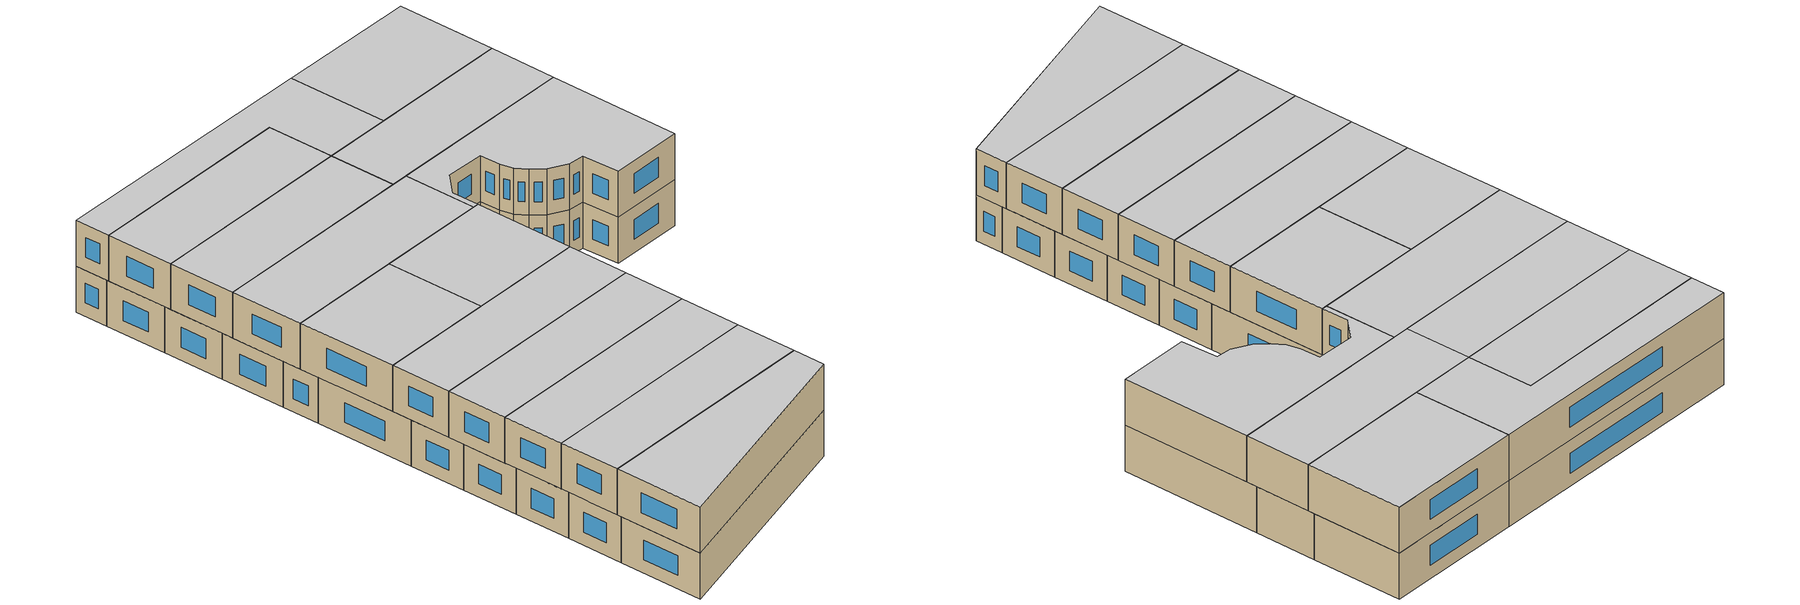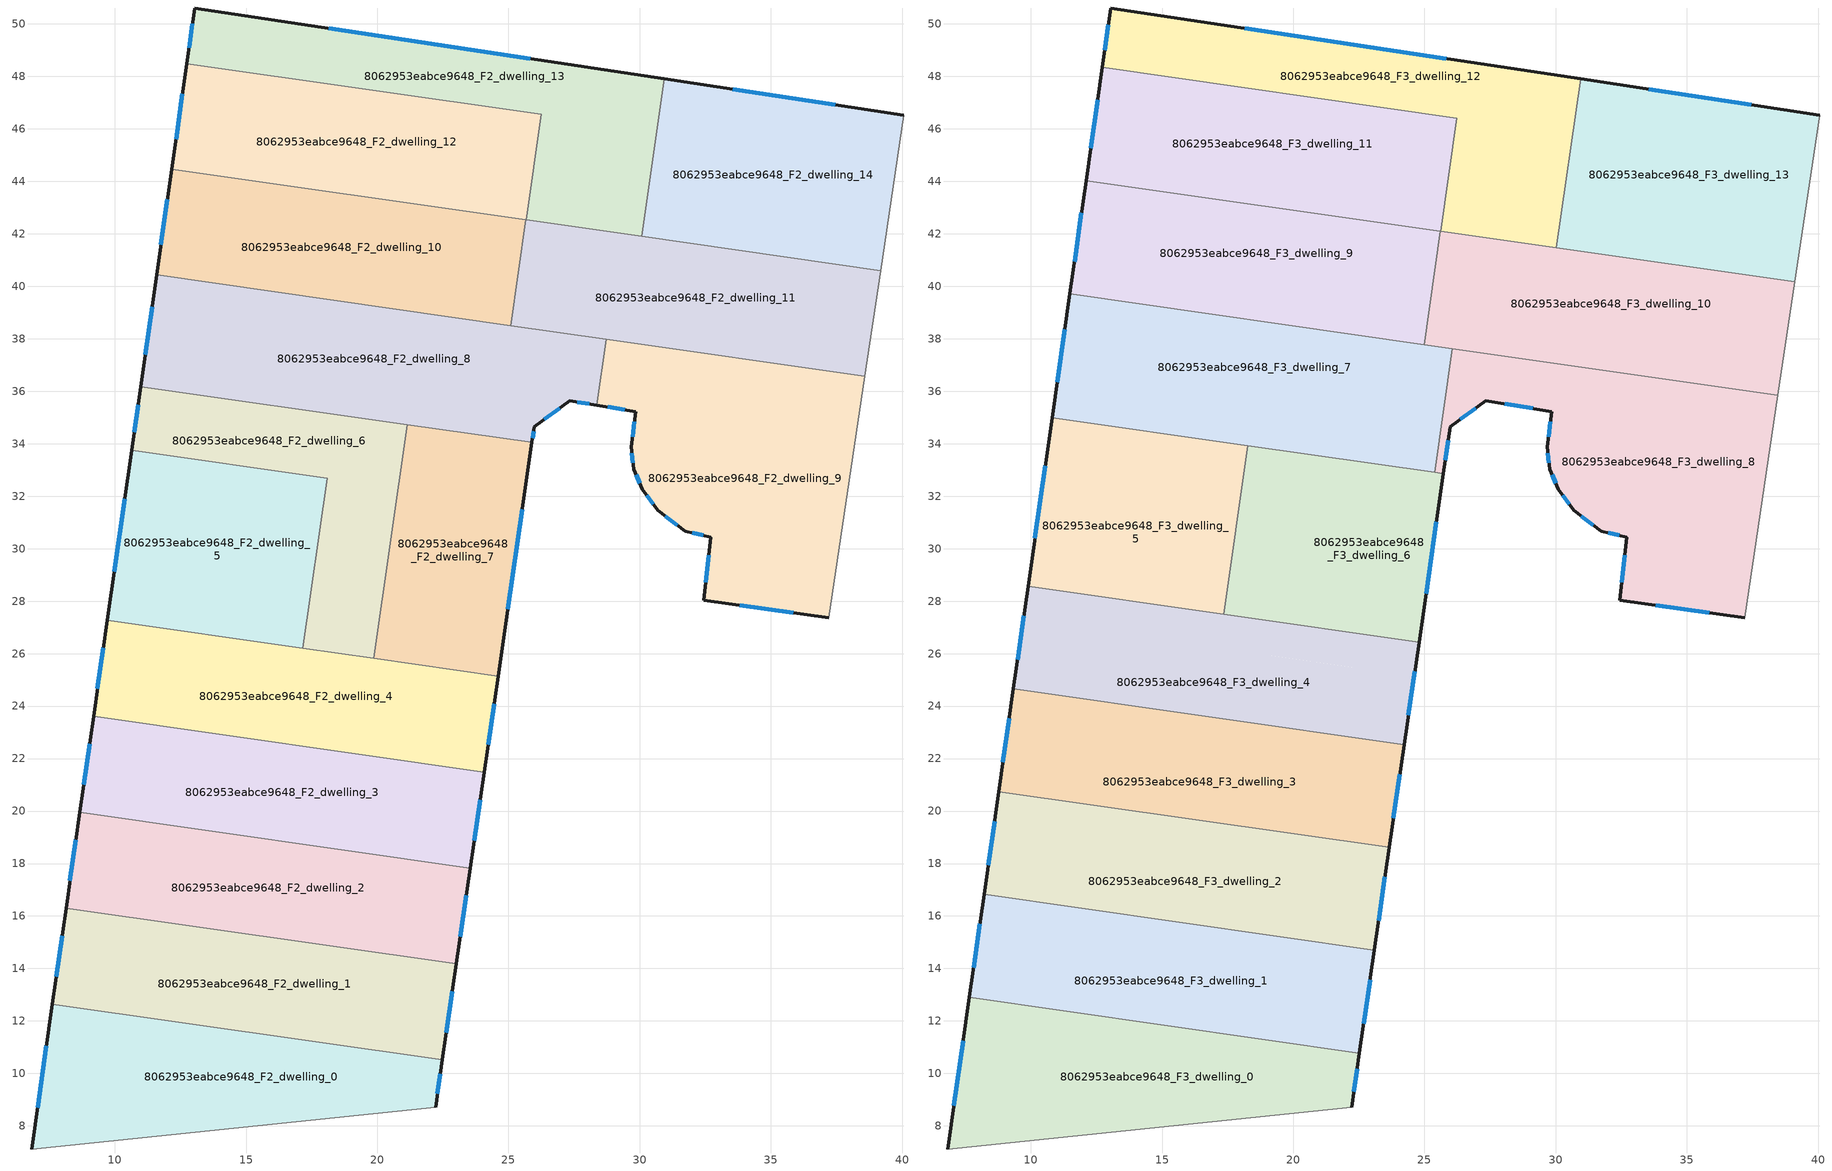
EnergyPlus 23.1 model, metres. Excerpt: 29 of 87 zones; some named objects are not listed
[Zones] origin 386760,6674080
8062953eabce9648_F2_dwelling_0
 floor to 8062953eabce9648_F1_dwelling_0 (EU_floor_Construction): 22.48,10.51 22.22,8.71 6.83,7.12 7.62,12.64 z6
 wall outside (EU_wall_Construction): 7.62,12.64 6.83,7.12 / 22.22,8.71 22.48,10.51 z6:9
 wall adiabatic (EU_wall_Construction): 6.83,7.12 22.22,8.71 z6:9
 wall to 8062953eabce9648_F2_dwelling_1 (EU_wall_Construction): 22.48,10.51 7.62,12.64 z6:9
 window (EU_Window_Construction): 7.39,11.06 7.05,8.7 / 22.3,9.22 22.41,10 z6.86:8.14
8062953eabce9648_F2_dwelling_1
 floor to 8062953eabce9648_F1_dwelling_1 (EU_floor_Construction): 23.01,14.17 22.48,10.51 7.62,12.64 8.14,16.3 z6
 wall outside (EU_wall_Construction): 8.14,16.3 7.62,12.64 / 22.48,10.51 23.01,14.17 z6:9
 wall to 8062953eabce9648_F2_dwelling_2 (EU_wall_Construction): 23.01,14.17 8.14,16.3 z6:9
 window (EU_Window_Construction): 7.99,15.25 7.77,13.68 / 22.63,11.56 22.86,13.13 z6.86:8.14
8062953eabce9648_F2_dwelling_10
 floor to 8062953eabce9648_F1_dwelling_10 (EU_floor_Construction): 25.67,42.53 25.09,38.5 11.59,40.43 12.16,44.46 z6
 wall outside (EU_wall_Construction): 12.16,44.46 11.59,40.43 z6:9
 wall to 8062953eabce9648_F2_dwelling_11 (EU_wall_Construction): 25.09,38.5 25.67,42.53 z6:9
 wall to 8062953eabce9648_F2_dwelling_12 (EU_wall_Construction): 25.67,42.53 12.16,44.46 z6:9
 wall to 8062953eabce9648_F2_dwelling_8 (EU_wall_Construction): 11.59,40.43 25.09,38.5 z6:9
 window (EU_Window_Construction): 12,43.31 11.75,41.58 z6.86:8.14
8062953eabce9648_F2_dwelling_11
 floor to 8062953eabce9648_F1_dwelling_11 (EU_floor_Construction): 39.18,40.6 38.58,36.57 25.09,38.5 25.67,42.53 z6
 wall adiabatic (EU_wall_Construction): 38.58,36.57 39.18,40.6 z6:9
 wall to 8062953eabce9648_F2_dwelling_9 (EU_wall_Construction): 28.73,37.98 38.58,36.57 z6:9
 wall to 8062953eabce9648_F2_dwelling_14 (EU_wall_Construction): 39.18,40.6 30.08,41.9 z6:9
 wall to 8062953eabce9648_F2_dwelling_13 (EU_wall_Construction): 30.08,41.9 25.68,42.53 z6:9
 wall to 8062953eabce9648_F2_dwelling_8 (EU_wall_Construction): 25.09,38.5 28.73,37.98 z6:9
 wall to 8062953eabce9648_F2_dwelling_12 (EU_wall_Construction): 25.68,42.53 25.67,42.53 z6:9
 ceiling adiabatic (EU_roof_Construction): 38.58,36.57 39.12,40.17 25.62,42.1 25.68,42.53 25.67,42.53 25.09,38.5 z9
8062953eabce9648_F2_dwelling_12
 floor to 8062953eabce9648_F1_dwelling_12 (EU_floor_Construction): 26.26,46.56 25.68,42.53 12.16,44.46 12.74,48.49 z6
 wall outside (EU_wall_Construction): 12.74,48.49 12.16,44.46 z6:9
 wall to 8062953eabce9648_F2_dwelling_13 (EU_wall_Construction): 25.68,42.53 26.26,46.56 12.74,48.49 z6:9
 window (EU_Window_Construction): 12.58,47.34 12.33,45.61 z6.86:8.14
8062953eabce9648_F2_dwelling_13
 floor to 8062953eabce9648_F1_dwelling_13 (EU_floor_Construction): 30.94,47.9 30.09,41.9 25.68,42.53 26.26,46.56 12.74,48.49 13.04,50.61 z6
 wall outside (EU_wall_Construction): 30.94,47.9 13.04,50.61 12.74,48.49 z6:9
 wall to 8062953eabce9648_F2_dwelling_14 (EU_wall_Construction): 30.09,41.9 30.94,47.9 z6:9
 window (EU_Window_Construction): 12.96,50 12.83,49.09 / 25.83,48.68 18.16,49.83 z6.86:8.14
8062953eabce9648_F2_dwelling_14
 floor to 8062953eabce9648_F1_dwelling_14 (EU_floor_Construction): 40.07,46.53 39.18,40.6 30.09,41.9 30.94,47.9 z6
 wall outside (EU_wall_Construction): 40.07,46.53 30.94,47.9 z6:9
 wall adiabatic (EU_wall_Construction): 39.18,40.6 40.07,46.53 z6:9
 window (EU_Window_Construction): 37.46,46.92 33.55,47.51 z6.86:8.14
8062953eabce9648_F2_dwelling_2
 floor to 8062953eabce9648_F1_dwelling_2 (EU_floor_Construction): 23.54,17.83 23.01,14.17 8.14,16.3 8.66,19.96 z6
 wall outside (EU_wall_Construction): 8.66,19.96 8.14,16.3 / 23.01,14.17 23.54,17.83 z6:9
 wall to 8062953eabce9648_F2_dwelling_3 (EU_wall_Construction): 23.54,17.83 8.66,19.96 z6:9
 window (EU_Window_Construction): 8.51,18.91 8.29,17.34 / 23.17,15.22 23.39,16.78 z6.86:8.14
8062953eabce9648_F2_dwelling_3
 floor to 8062953eabce9648_F1_dwelling_3 (EU_floor_Construction): 24.07,21.48 23.54,17.83 8.66,19.96 9.18,23.61 z6
 wall outside (EU_wall_Construction): 9.18,23.61 8.66,19.96 / 23.54,17.83 24.07,21.48 z6:9
 wall to 8062953eabce9648_F2_dwelling_4 (EU_wall_Construction): 24.07,21.48 9.18,23.61 z6:9
 window (EU_Window_Construction): 9.04,22.57 8.81,21 / 23.7,18.87 23.92,20.44 z6.86:8.14
8062953eabce9648_F2_dwelling_4
 floor to 8062953eabce9648_F1_dwelling_4 (EU_floor_Construction): 24.6,25.14 24.07,21.48 9.18,23.61 9.71,27.27 z6
 wall outside (EU_wall_Construction): 9.71,27.27 9.18,23.61 / 24.07,21.48 24.6,25.14 z6:9
 wall to 8062953eabce9648_F2_dwelling_5 (EU_wall_Construction): 17.16,26.2 9.71,27.27 z6:9
 wall to 8062953eabce9648_F2_dwelling_6 (EU_wall_Construction): 19.87,25.81 17.16,26.2 z6:9
 wall to 8062953eabce9648_F2_dwelling_7 (EU_wall_Construction): 24.6,25.14 19.87,25.81 z6:9
 window (EU_Window_Construction): 9.56,26.22 9.33,24.66 / 24.23,22.53 24.45,24.09 z6.86:8.14
8062953eabce9648_F2_dwelling_5
 floor to 8062953eabce9648_F1_dwelling_5 (EU_floor_Construction): 18.09,32.68 17.16,26.2 9.71,27.27 10.63,33.75 z6
 wall outside (EU_wall_Construction): 10.63,33.75 9.71,27.27 z6:9
 wall to 8062953eabce9648_F2_dwelling_6 (EU_wall_Construction): 17.16,26.2 18.09,32.68 10.63,33.75 z6:9
 window (EU_Window_Construction): 10.37,31.89 9.97,29.12 z6.86:8.14
8062953eabce9648_F2_dwelling_6
 floor to 8062953eabce9648_F1_dwelling_6 (EU_floor_Construction): 21.14,34.73 19.87,25.81 17.16,26.2 18.09,32.68 10.63,33.75 10.98,36.18 z6
 wall outside (EU_wall_Construction): 10.98,36.18 10.63,33.75 z6:9
 wall to 8062953eabce9648_F2_dwelling_7 (EU_wall_Construction): 19.87,25.81 21.14,34.73 z6:9
 wall to 8062953eabce9648_F2_dwelling_8 (EU_wall_Construction): 21.14,34.73 10.98,36.18 z6:9
 window (EU_Window_Construction): 10.88,35.48 10.73,34.44 z6.86:8.14
 ceiling adiabatic (EU_roof_Construction): 20.97,33.54 21.14,34.73 10.98,36.18 10.81,34.99 z9
8062953eabce9648_F2_dwelling_7
 floor to 8062953eabce9648_F1_dwelling_7 (EU_floor_Construction): 25.9,34.05 24.6,25.14 19.87,25.81 21.14,34.73 z6
 wall outside (EU_wall_Construction): 24.6,25.14 25.9,34.05 z6:9
 wall to 8062953eabce9648_F2_dwelling_8 (EU_wall_Construction): 25.9,34.05 21.14,34.73 z6:9
 window (EU_Window_Construction): 24.97,27.68 25.53,31.5 z6.86:8.14
 ceiling adiabatic (EU_roof_Construction): 25.39,32.91 25.56,34.1 21.14,34.73 20.97,33.54 z9
8062953eabce9648_F2_dwelling_8
 floor to 8062953eabce9648_F1_dwelling_8 (EU_floor_Construction): 28.73,37.98 28.37,35.47 27.34,35.64 25.98,34.64 25.9,34.05 10.98,36.18 11.59,40.43 z6
 wall outside (EU_wall_Construction): 25.9,34.05 25.98,34.64 27.34,35.64 28.37,35.47 / 11.59,40.43 10.98,36.18 z6:9
 wall to 8062953eabce9648_F2_dwelling_9 (EU_wall_Construction): 28.37,35.47 28.73,37.98 z6:9
 window (EU_Window_Construction): 25.92,34.22 25.96,34.47 / 11.42,39.22 11.16,37.39 / 27.63,35.59 28.07,35.52 / 26.37,34.92 26.95,35.35 z6.86:8.14
8062953eabce9648_F2_dwelling_9
 floor to 8062953eabce9648_F1_dwelling_9 (EU_floor_Construction): 38.58,36.57 37.2,27.37 32.45,28.04 32.71,30.44 31.74,30.67 30.68,31.46 30.1,32.27 29.77,33.03 29.68,33.88 29.85,35.23 28.37,35.47 28.73,37.98 z6
 wall outside (EU_wall_Construction): 28.37,35.47 29.85,35.23 29.68,33.88 29.77,33.03 30.1,32.27 30.68,31.46 31.74,30.67 32.71,30.44 32.45,28.04 37.2,27.37 z6:9
 wall adiabatic (EU_wall_Construction): 37.2,27.37 38.58,36.57 z6:9
 window (EU_Window_Construction): 33.81,27.84 35.85,27.56 / 32.63,29.75 32.52,28.72 / 32.01,30.6 32.43,30.51 / 30.98,31.23 31.43,30.89 / 30.27,32.04 30.52,31.69 / 29.86,32.81 30,32.49 / 29.71,33.64 29.74,33.27 / 29.8,34.84 29.73,34.27 / 28.79,35.4 29.43,35.3 z6.86:8.14
8062953eabce9648_F3_dwelling_0
 floor to 8062953eabce9648_F2_dwelling_0 (EU_floor_Construction): 22.48,10.51 22.22,8.71 6.83,7.12 7.62,12.64 z9
 floor to 8062953eabce9648_F2_dwelling_1 (EU_floor_Construction): 22.52,10.77 22.48,10.51 7.62,12.64 7.65,12.9 z9
 wall outside (EU_wall_Construction): 7.65,12.9 6.83,7.12 / 22.22,8.71 22.52,10.77 z9:12
 wall adiabatic (EU_wall_Construction): 6.83,7.12 22.22,8.71 z9:12
 wall to 8062953eabce9648_F3_dwelling_1 (EU_wall_Construction): 22.52,10.77 7.65,12.9 z9:12
 window (EU_Window_Construction): 7.42,11.25 7.06,8.77 / 22.31,9.3 22.44,10.18 z9.86:11.14
 ceiling to 8062953eabce9648_F4_dwelling_0 (EU_floor_Construction): 22.22,8.71 22.52,10.77 7.65,12.9 6.83,7.12 z12
8062953eabce9648_F3_dwelling_1
 floor to 8062953eabce9648_F2_dwelling_1 (EU_floor_Construction): 23.01,14.17 22.52,10.77 7.65,12.9 8.14,16.3 z9
 floor to 8062953eabce9648_F2_dwelling_2 (EU_floor_Construction): 23.09,14.69 23.01,14.17 8.14,16.3 8.21,16.82 z9
 wall outside (EU_wall_Construction): 8.21,16.82 7.65,12.9 / 22.52,10.77 23.09,14.69 z9:12
 wall to 8062953eabce9648_F3_dwelling_2 (EU_wall_Construction): 23.09,14.69 8.21,16.82 z9:12
 window (EU_Window_Construction): 8.05,15.7 7.81,14.02 / 22.68,11.89 22.93,13.57 z9.86:11.14
 ceiling to 8062953eabce9648_F4_dwelling_1 (EU_floor_Construction): 22.52,10.77 23.09,14.69 8.21,16.82 7.65,12.9 z12
8062953eabce9648_F3_dwelling_10
 floor adiabatic (EU_floor_Construction): 39.12,40.17 38.58,36.57 25.09,38.5 25.61,42.1 z9
 floor to 8062953eabce9648_F2_dwelling_9 (EU_floor_Construction): 38.58,36.57 38.47,35.85 28.62,37.26 28.73,37.98 z9
 floor to 8062953eabce9648_F2_dwelling_8 (EU_floor_Construction): 28.73,37.98 28.62,37.26 24.99,37.78 25.09,38.5 z9
 wall to 8062953eabce9648_F3_dwelling_9 (EU_wall_Construction): 25.6,42.1 24.99,37.78 z9:12
 wall adiabatic (EU_wall_Construction): 38.47,35.85 39.12,40.17 z9:12
 wall to 8062953eabce9648_F3_dwelling_8 (EU_wall_Construction): 26.06,37.63 38.47,35.85 z9:12
 wall to 8062953eabce9648_F3_dwelling_13 (EU_wall_Construction): 39.12,40.17 30.03,41.47 z9:12
 wall to 8062953eabce9648_F3_dwelling_12 (EU_wall_Construction): 30.03,41.47 25.62,42.1 z9:12
 wall to 8062953eabce9648_F3_dwelling_7 (EU_wall_Construction): 24.99,37.78 26.06,37.63 z9:12
 wall to 8062953eabce9648_F3_dwelling_11 (EU_wall_Construction): 25.62,42.1 25.61,42.1 z9:12
 ceiling to 8062953eabce9648_F4_dwelling_10 (EU_floor_Construction): 38.47,35.85 39.12,40.17 25.6,42.1 24.99,37.78 z12
8062953eabce9648_F3_dwelling_11
 floor to 8062953eabce9648_F2_dwelling_12 (EU_floor_Construction): 26.24,46.41 25.68,42.53 12.17,44.46 12.72,48.34 z9
 floor to 8062953eabce9648_F2_dwelling_10 (EU_floor_Construction): 25.67,42.53 25.61,42.1 12.1,44.03 12.17,44.46 z9
 wall outside (EU_wall_Construction): 12.72,48.34 12.1,44.03 z9:12
 wall to 8062953eabce9648_F3_dwelling_12 (EU_wall_Construction): 25.62,42.1 26.24,46.41 12.72,48.34 z9:12
 wall to 8062953eabce9648_F3_dwelling_9 (EU_wall_Construction): 12.1,44.03 25.61,42.1 z9:12
 window (EU_Window_Construction): 12.54,47.11 12.28,45.26 z9.86:11.14
 ceiling to 8062953eabce9648_F4_dwelling_11 (EU_floor_Construction): 25.62,42.1 26.24,46.41 12.72,48.34 12.1,44.03 z12
8062953eabce9648_F3_dwelling_12
 floor to 8062953eabce9648_F2_dwelling_13 (EU_floor_Construction): 30.94,47.9 30.09,41.9 25.68,42.53 26.26,46.56 12.74,48.49 13.04,50.61 z9
 floor to 8062953eabce9648_F2_dwelling_12 (EU_floor_Construction): 26.26,46.56 25.68,42.53 26.24,46.41 12.72,48.34 12.74,48.49 z9
 floor to 8062953eabce9648_F2_dwelling_11 (EU_floor_Construction): 30.09,41.9 30.03,41.47 25.62,42.1 25.68,42.53 z9
 wall outside (EU_wall_Construction): 30.95,47.9 13.04,50.61 12.72,48.34 z9:12
 wall to 8062953eabce9648_F3_dwelling_13 (EU_wall_Construction): 30.03,41.47 30.95,47.9 z9:12
 window (EU_Window_Construction): 12.95,49.96 12.81,48.99 / 25.83,48.68 18.16,49.83 z9.86:11.14
 ceiling to 8062953eabce9648_F4_dwelling_12 (EU_floor_Construction): 30.03,41.47 30.95,47.9 13.04,50.61 12.72,48.34 26.24,46.41 25.62,42.1 z12
8062953eabce9648_F3_dwelling_13
 floor to 8062953eabce9648_F2_dwelling_14 (EU_floor_Construction): 40.07,46.53 39.18,40.6 30.09,41.9 30.95,47.9 z9
 floor to 8062953eabce9648_F2_dwelling_11 (EU_floor_Construction): 39.18,40.6 39.12,40.17 30.03,41.47 30.09,41.9 z9
 wall outside (EU_wall_Construction): 40.07,46.53 30.95,47.9 z9:12
 wall adiabatic (EU_wall_Construction): 39.12,40.17 40.07,46.53 z9:12
 window (EU_Window_Construction): 37.46,46.92 33.55,47.51 z9.86:11.14
 ceiling to 8062953eabce9648_F4_dwelling_13 (EU_floor_Construction): 39.12,40.17 40.07,46.53 30.95,47.9 30.03,41.47 z12
8062953eabce9648_F3_dwelling_2
 floor to 8062953eabce9648_F2_dwelling_2 (EU_floor_Construction): 23.54,17.83 23.09,14.69 8.21,16.82 8.66,19.96 z9
 floor to 8062953eabce9648_F2_dwelling_3 (EU_floor_Construction): 23.66,18.61 23.54,17.83 8.66,19.96 8.77,20.74 z9
 wall outside (EU_wall_Construction): 8.77,20.74 8.21,16.82 / 23.09,14.69 23.66,18.61 z9:12
 wall to 8062953eabce9648_F3_dwelling_3 (EU_wall_Construction): 23.66,18.61 8.77,20.74 z9:12
 window (EU_Window_Construction): 8.61,19.62 8.37,17.94 / 23.25,15.81 23.5,17.49 z9.86:11.14
 ceiling to 8062953eabce9648_F4_dwelling_2 (EU_floor_Construction): 23.09,14.69 23.66,18.61 8.77,20.74 8.21,16.82 z12
8062953eabce9648_F3_dwelling_3
 floor to 8062953eabce9648_F2_dwelling_3 (EU_floor_Construction): 24.07,21.48 23.66,18.61 8.77,20.74 9.18,23.61 z9
 floor to 8062953eabce9648_F2_dwelling_4 (EU_floor_Construction): 24.23,22.53 24.07,21.48 9.18,23.61 9.33,24.66 z9
 wall outside (EU_wall_Construction): 9.33,24.66 8.77,20.74 / 23.66,18.61 24.23,22.53 z9:12
 wall to 8062953eabce9648_F3_dwelling_4 (EU_wall_Construction): 24.23,22.53 9.33,24.66 z9:12
 window (EU_Window_Construction): 9.17,23.54 8.93,21.86 / 23.82,19.73 24.06,21.41 z9.86:11.14
 ceiling to 8062953eabce9648_F4_dwelling_3 (EU_floor_Construction): 23.66,18.61 24.23,22.53 9.33,24.66 8.77,20.74 z12
8062953eabce9648_F3_dwelling_4
 floor to 8062953eabce9648_F2_dwelling_4 (EU_floor_Construction): 24.6,25.14 24.23,22.53 9.33,24.66 9.71,27.27 z9
 floor to 8062953eabce9648_F2_dwelling_5 (EU_floor_Construction): 17.35,27.51 17.16,26.2 9.71,27.27 9.89,28.57 z9
 floor to 8062953eabce9648_F2_dwelling_7 (EU_floor_Construction): 24.79,26.44 24.6,25.14 19.87,25.81 20.06,27.12 z9
 floor to 8062953eabce9648_F2_dwelling_6 (EU_floor_Construction): 20.06,27.12 19.87,25.81 17.16,26.2 17.35,27.51 z9
 wall outside (EU_wall_Construction): 9.89,28.57 9.33,24.66 / 24.23,22.53 24.79,26.44 z9:12
 wall to 8062953eabce9648_F3_dwelling_5 (EU_wall_Construction): 17.35,27.51 9.89,28.57 z9:12
 wall to 8062953eabce9648_F3_dwelling_6 (EU_wall_Construction): 24.79,26.44 17.35,27.51 z9:12
 window (EU_Window_Construction): 9.73,27.45 9.49,25.77 / 24.39,23.65 24.63,25.32 z9.86:11.14
 ceiling to 8062953eabce9648_F4_dwelling_4 (EU_floor_Construction): 24.23,22.53 24.79,26.44 9.89,28.57 9.33,24.66 z12
8062953eabce9648_F3_dwelling_5
 floor to 8062953eabce9648_F2_dwelling_5 (EU_floor_Construction): 18.09,32.68 17.35,27.51 9.89,28.57 10.63,33.75 z9
 floor to 8062953eabce9648_F2_dwelling_6 (EU_floor_Construction): 18.27,33.93 17.35,27.51 18.09,32.68 10.63,33.75 10.81,34.99 z9
 wall outside (EU_wall_Construction): 10.81,34.99 9.89,28.57 z9:12
 wall to 8062953eabce9648_F3_dwelling_6 (EU_wall_Construction): 17.35,27.51 18.27,33.93 z9:12
 wall to 8062953eabce9648_F3_dwelling_7 (EU_wall_Construction): 18.27,33.93 10.81,34.99 z9:12
 window (EU_Window_Construction): 10.55,33.16 10.16,30.41 z9.86:11.14
 ceiling to 8062953eabce9648_F4_dwelling_5 (EU_floor_Construction): 17.35,27.51 18.27,33.93 10.81,34.99 9.89,28.57 z12
8062953eabce9648_F3_dwelling_6
 floor to 8062953eabce9648_F2_dwelling_6 (EU_floor_Construction): 20.97,33.54 20.06,27.12 17.35,27.51 18.27,33.93 z9
 floor to 8062953eabce9648_F2_dwelling_7 (EU_floor_Construction): 25.72,32.86 24.79,26.44 20.06,27.12 20.97,33.54 z9
 wall outside (EU_wall_Construction): 24.79,26.44 25.72,32.86 z9:12
 wall to 8062953eabce9648_F3_dwelling_8 (EU_wall_Construction): 25.72,32.86 25.39,32.91 z9:12
 wall to 8062953eabce9648_F3_dwelling_7 (EU_wall_Construction): 25.39,32.91 18.26,33.93 z9:12
 window (EU_Window_Construction): 25.06,28.27 25.46,31.03 z9.86:11.14
 ceiling to 8062953eabce9648_F4_dwelling_6 (EU_floor_Construction): 24.79,26.44 25.72,32.86 18.27,33.93 17.35,27.51 z12
8062953eabce9648_F3_dwelling_7
 floor to 8062953eabce9648_F2_dwelling_8 (EU_floor_Construction): 26.06,37.63 25.56,34.1 10.98,36.18 11.49,39.71 z9
 floor adiabatic (EU_floor_Construction): 25.56,34.1 25.39,32.91 10.81,34.99 10.98,36.18 z9
 wall outside (EU_wall_Construction): 11.49,39.71 10.81,34.99 z9:12
 wall to 8062953eabce9648_F3_dwelling_8 (EU_wall_Construction): 25.39,32.91 26.06,37.63 z9:12
 wall to 8062953eabce9648_F3_dwelling_9 (EU_wall_Construction): 24.99,37.78 11.49,39.71 z9:12
 window (EU_Window_Construction): 11.29,38.36 11,36.34 z9.86:11.14
 ceiling to 8062953eabce9648_F4_dwelling_7 (EU_floor_Construction): 25.39,32.91 26.06,37.63 11.49,39.71 10.81,34.99 z12
8062953eabce9648_F3_dwelling_8
 floor to 8062953eabce9648_F2_dwelling_8 (EU_floor_Construction): 28.62,37.26 28.37,35.47 27.34,35.64 25.98,34.64 25.9,34.05 25.56,34.1 26.06,37.63 z9
 floor to 8062953eabce9648_F2_dwelling_9 (EU_floor_Construction): 38.47,35.85 37.2,27.37 32.45,28.04 32.71,30.44 31.74,30.67 30.68,31.46 30.1,32.27 29.77,33.03 29.68,33.88 29.85,35.23 28.37,35.47 28.62,37.26 z9
 floor to 8062953eabce9648_F2_dwelling_7 (EU_floor_Construction): 25.9,34.05 25.72,32.86 25.39,32.91 25.56,34.1 z9
 wall outside (EU_wall_Construction): 25.72,32.86 25.98,34.64 27.34,35.64 29.85,35.23 29.68,33.88 29.77,33.03 30.1,32.27 30.68,31.46 31.74,30.67 32.71,30.44 32.45,28.04 37.2,27.37 z9:12
 wall adiabatic (EU_wall_Construction): 37.2,27.37 38.47,35.85 z9:12
 window (EU_Window_Construction): 30.27,32.04 30.52,31.69 / 29.86,32.81 30,32.49 / 29.71,33.64 29.74,33.27 / 29.8,34.84 29.73,34.27 / 28.06,35.52 29.13,35.34 / 26.37,34.92 26.95,35.35 / 25.8,33.37 25.91,34.13 / 33.81,27.84 35.85,27.56 / 32.63,29.75 32.52,28.72 / 32.01,30.6 32.43,30.51 / 30.98,31.23 31.43,30.89 z9.86:11.14
 ceiling to 8062953eabce9648_F4_dwelling_8 (EU_floor_Construction): 37.2,27.37 38.47,35.85 26.06,37.63 25.39,32.91 25.72,32.86 25.98,34.64 27.34,35.64 29.85,35.23 29.68,33.88 29.77,33.03 30.1,32.27 30.68,31.46 31.74,30.67 32.71,30.44 32.45,28.04 z12
8062953eabce9648_F3_dwelling_9
 floor to 8062953eabce9648_F2_dwelling_10 (EU_floor_Construction): 25.6,42.1 25.09,38.5 11.59,40.43 12.1,44.03 z9
 floor to 8062953eabce9648_F2_dwelling_8 (EU_floor_Construction): 25.09,38.5 24.99,37.78 11.49,39.71 11.59,40.43 z9
 wall outside (EU_wall_Construction): 12.1,44.03 11.49,39.71 z9:12
 window (EU_Window_Construction): 11.93,42.8 11.66,40.94 z9.86:11.14
 ceiling to 8062953eabce9648_F4_dwelling_9 (EU_floor_Construction): 24.99,37.78 25.6,42.1 12.1,44.03 11.49,39.71 z12
[Building]
EU S2 Campaign: North Axis=0; Terrain=City; Solar Distribution=FullExterior
[Site:Location]
Helsinki-Vantaa.AP: Latitude=60.317; Longitude=24.963; Time Zone=2; Elevation=54.6
[SizingPeriod:WeatherFileDays]
AnnualSizingPeriod: Begin Month=1; Begin Day of Month=1; End Month=12; End Day of Month=31; Day of Week for Start Day=Monday; Use Weather File Daylight Saving Period=No; Use Weather File Rain and Snow Indicators=No
[MATERIAL]
EU_InternalMass_Material: Roughness=MediumRough; Thickness=0.1; Conductivity=1; Density=1800; Specific Heat=900; Thermal Absorptance=0.9; Solar Absorptance=0.7; Visible Absorptance=0.7
[MATERIAL:NOMASS] Roughness=MediumRough; Thermal Absorptance=0.9; Solar Absorptance=0.7; Visible Absorptance=0.7
Name | Thermal Resistance
EU_wall_NoMass | 1.10183
EU_roof_NoMass; EU_floor_NoMass | 1.70606
[WINDOWMATERIAL:SIMPLEGLAZINGSYSTEM]
EU_Window_SimpleGlazing: UFactor=3.11035; Solar Heat Gain Coefficient=0.8; Visible Transmittance=0.8
[CONSTRUCTION]
EU_wall_Construction: EU_wall_NoMass
EU_roof_Construction: EU_roof_NoMass
EU_floor_Construction: EU_floor_NoMass
EU_Window_Construction: EU_Window_SimpleGlazing
EU_InternalMass_Construction: EU_InternalMass_Material
[ZONE] Type=1; Multiplier=1; Ceiling Height=autocalculate; Floor Area=autocalculate; Part of Total Floor Area=Yes
Name | Volume
8062953eabce9648_F2_dwelling_0 | 166.624
8062953eabce9648_F3_dwelling_0 | 178.507
8062953eabce9648_F2_dwelling_1 | 166.622
8062953eabce9648_F3_dwelling_1 | 178.554
8062953eabce9648_F2_dwelling_10 | 166.617
8062953eabce9648_F3_dwelling_10; 8062953eabce9648_F3_dwelling_9 | 178.551
8062953eabce9648_F2_dwelling_11 | 166.619
8062953eabce9648_F3_dwelling_11 | 178.508
8062953eabce9648_F2_dwelling_12 | 166.65
8062953eabce9648_F3_dwelling_12 | 178.487
8062953eabce9648_F2_dwelling_13 | 166.615
8062953eabce9648_F3_dwelling_13 | 178.525
8062953eabce9648_F2_dwelling_14 | 166.606
8062953eabce9648_F2_dwelling_2 | 166.637
8062953eabce9648_F3_dwelling_2 | 178.496
8062953eabce9648_F2_dwelling_3 | 166.603
8062953eabce9648_F3_dwelling_3 | 178.528
8062953eabce9648_F2_dwelling_4 | 166.648
8062953eabce9648_F3_dwelling_4 | 178.534
8062953eabce9648_F2_dwelling_5 | 147.819
8062953eabce9648_F3_dwelling_5 | 146.5
8062953eabce9648_F2_dwelling_6 | 129.465
8062953eabce9648_F3_dwelling_6 | 146.51
8062953eabce9648_F2_dwelling_7 | 129.459
8062953eabce9648_F3_dwelling_7 | 210.537
8062953eabce9648_F2_dwelling_8 | 213.204
8062953eabce9648_F3_dwelling_8 | 210.546
8062953eabce9648_F2_dwelling_9 | 213.206
[INTERNALMASS] Construction=EU_InternalMass_Construction
Name | Zone or ZoneList | Surface Area
8062953eabce9648_F2_dwelling_0_EU_InternalMass | 8062953eabce9648_F2_dwelling_0 | 55.5414
8062953eabce9648_F2_dwelling_1_EU_InternalMass | 8062953eabce9648_F2_dwelling_1 | 55.5406
8062953eabce9648_F2_dwelling_2_EU_InternalMass | 8062953eabce9648_F2_dwelling_2 | 55.5454
8062953eabce9648_F2_dwelling_3_EU_InternalMass | 8062953eabce9648_F2_dwelling_3 | 55.5346
8062953eabce9648_F2_dwelling_4_EU_InternalMass | 8062953eabce9648_F2_dwelling_4 | 55.5495
8062953eabce9648_F2_dwelling_5_EU_InternalMass | 8062953eabce9648_F2_dwelling_5 | 49.2746
8062953eabce9648_F2_dwelling_6_EU_InternalMass | 8062953eabce9648_F2_dwelling_6 | 43.1552
8062953eabce9648_F2_dwelling_7_EU_InternalMass | 8062953eabce9648_F2_dwelling_7 | 43.1518
8062953eabce9648_F2_dwelling_8_EU_InternalMass | 8062953eabce9648_F2_dwelling_8 | 71.0672
8062953eabce9648_F2_dwelling_9_EU_InternalMass | 8062953eabce9648_F2_dwelling_9 | 71.0665
8062953eabce9648_F2_dwelling_10_EU_InternalMass | 8062953eabce9648_F2_dwelling_10 | 55.5391
8062953eabce9648_F2_dwelling_11_EU_InternalMass | 8062953eabce9648_F2_dwelling_11 | 55.5392
8062953eabce9648_F2_dwelling_12_EU_InternalMass | 8062953eabce9648_F2_dwelling_12 | 55.5499
8062953eabce9648_F2_dwelling_13_EU_InternalMass | 8062953eabce9648_F2_dwelling_13 | 55.5387
8062953eabce9648_F2_dwelling_14_EU_InternalMass | 8062953eabce9648_F2_dwelling_14 | 55.535
8062953eabce9648_F3_dwelling_0_EU_InternalMass | 8062953eabce9648_F3_dwelling_0 | 59.5025
8062953eabce9648_F3_dwelling_1_EU_InternalMass | 8062953eabce9648_F3_dwelling_1 | 59.5184
8062953eabce9648_F3_dwelling_2_EU_InternalMass | 8062953eabce9648_F3_dwelling_2 | 59.4986
8062953eabce9648_F3_dwelling_3_EU_InternalMass | 8062953eabce9648_F3_dwelling_3 | 59.5093
8062953eabce9648_F3_dwelling_4_EU_InternalMass | 8062953eabce9648_F3_dwelling_4 | 59.5114
8062953eabce9648_F3_dwelling_5_EU_InternalMass | 8062953eabce9648_F3_dwelling_5 | 48.8342
8062953eabce9648_F3_dwelling_6_EU_InternalMass | 8062953eabce9648_F3_dwelling_6 | 48.8351
8062953eabce9648_F3_dwelling_7_EU_InternalMass | 8062953eabce9648_F3_dwelling_7 | 70.1796
8062953eabce9648_F3_dwelling_8_EU_InternalMass | 8062953eabce9648_F3_dwelling_8 | 70.1837
8062953eabce9648_F3_dwelling_9_EU_InternalMass | 8062953eabce9648_F3_dwelling_9 | 59.5174
8062953eabce9648_F3_dwelling_10_EU_InternalMass | 8062953eabce9648_F3_dwelling_10 | 59.5168
8062953eabce9648_F3_dwelling_11_EU_InternalMass | 8062953eabce9648_F3_dwelling_11 | 59.5041
8062953eabce9648_F3_dwelling_12_EU_InternalMass | 8062953eabce9648_F3_dwelling_12 | 59.4953
8062953eabce9648_F3_dwelling_13_EU_InternalMass | 8062953eabce9648_F3_dwelling_13 | 59.5079
[OTHEREQUIPMENT] Fuel Type=Electricity; Design Level Calculation Method=Watts/Area; Power per Zone Floor Area=1; Fraction Latent=0; Fraction Radiant=0; Fraction Lost=0; Carbon Dioxide Generation Rate=0; EndUse Subcategory=EU_Step8_InternalGains
Name | Zone or ZoneList or Space or SpaceList | Schedule
EU_Step8_InternalGain_8062953eabce9648_F2_dwelling_0_f000 | 8062953eabce9648_F2_dwelling_0 | EU_Step8_GainSchedule_8062953eabce9648_F2_dwelling_0_f000
EU_Step8_InternalGain_8062953eabce9648_F2_dwelling_1_f000 | 8062953eabce9648_F2_dwelling_1 | EU_Step8_GainSchedule_8062953eabce9648_F2_dwelling_1_f000
EU_Step8_InternalGain_8062953eabce9648_F2_dwelling_2_f000 | 8062953eabce9648_F2_dwelling_2 | EU_Step8_GainSchedule_8062953eabce9648_F2_dwelling_2_f000
EU_Step8_InternalGain_8062953eabce9648_F2_dwelling_3_f000 | 8062953eabce9648_F2_dwelling_3 | EU_Step8_GainSchedule_8062953eabce9648_F2_dwelling_3_f000
EU_Step8_InternalGain_8062953eabce9648_F2_dwelling_4_f000 | 8062953eabce9648_F2_dwelling_4 | EU_Step8_GainSchedule_8062953eabce9648_F2_dwelling_4_f000
EU_Step8_InternalGain_8062953eabce9648_F2_dwelling_5_f000 | 8062953eabce9648_F2_dwelling_5 | EU_Step8_GainSchedule_8062953eabce9648_F2_dwelling_5_f000
EU_Step8_InternalGain_8062953eabce9648_F2_dwelling_6_f000 | 8062953eabce9648_F2_dwelling_6 | EU_Step8_GainSchedule_8062953eabce9648_F2_dwelling_6_f000
EU_Step8_InternalGain_8062953eabce9648_F2_dwelling_7_f000 | 8062953eabce9648_F2_dwelling_7 | EU_Step8_GainSchedule_8062953eabce9648_F2_dwelling_7_f000
EU_Step8_InternalGain_8062953eabce9648_F2_dwelling_8_f000 | 8062953eabce9648_F2_dwelling_8 | EU_Step8_GainSchedule_8062953eabce9648_F2_dwelling_8_f000
EU_Step8_InternalGain_8062953eabce9648_F2_dwelling_9_f000 | 8062953eabce9648_F2_dwelling_9 | EU_Step8_GainSchedule_8062953eabce9648_F2_dwelling_9_f000
EU_Step8_InternalGain_8062953eabce9648_F2_dwelling_10_f000 | 8062953eabce9648_F2_dwelling_10 | EU_Step8_GainSchedule_8062953eabce9648_F2_dwelling_10_f000
EU_Step8_InternalGain_8062953eabce9648_F2_dwelling_11_f000 | 8062953eabce9648_F2_dwelling_11 | EU_Step8_GainSchedule_8062953eabce9648_F2_dwelling_11_f000
EU_Step8_InternalGain_8062953eabce9648_F2_dwelling_12_f000 | 8062953eabce9648_F2_dwelling_12 | EU_Step8_GainSchedule_8062953eabce9648_F2_dwelling_12_f000
EU_Step8_InternalGain_8062953eabce9648_F2_dwelling_13_f000 | 8062953eabce9648_F2_dwelling_13 | EU_Step8_GainSchedule_8062953eabce9648_F2_dwelling_13_f000
EU_Step8_InternalGain_8062953eabce9648_F2_dwelling_14_f000 | 8062953eabce9648_F2_dwelling_14 | EU_Step8_GainSchedule_8062953eabce9648_F2_dwelling_14_f000
EU_Step8_InternalGain_8062953eabce9648_F3_dwelling_0_f000 | 8062953eabce9648_F3_dwelling_0 | EU_Step8_GainSchedule_8062953eabce9648_F3_dwelling_0_f000
EU_Step8_InternalGain_8062953eabce9648_F3_dwelling_1_f000 | 8062953eabce9648_F3_dwelling_1 | EU_Step8_GainSchedule_8062953eabce9648_F3_dwelling_1_f000
EU_Step8_InternalGain_8062953eabce9648_F3_dwelling_2_f000 | 8062953eabce9648_F3_dwelling_2 | EU_Step8_GainSchedule_8062953eabce9648_F3_dwelling_2_f000
EU_Step8_InternalGain_8062953eabce9648_F3_dwelling_3_f000 | 8062953eabce9648_F3_dwelling_3 | EU_Step8_GainSchedule_8062953eabce9648_F3_dwelling_3_f000
EU_Step8_InternalGain_8062953eabce9648_F3_dwelling_4_f000 | 8062953eabce9648_F3_dwelling_4 | EU_Step8_GainSchedule_8062953eabce9648_F3_dwelling_4_f000
EU_Step8_InternalGain_8062953eabce9648_F3_dwelling_5_f000 | 8062953eabce9648_F3_dwelling_5 | EU_Step8_GainSchedule_8062953eabce9648_F3_dwelling_5_f000
EU_Step8_InternalGain_8062953eabce9648_F3_dwelling_6_f000 | 8062953eabce9648_F3_dwelling_6 | EU_Step8_GainSchedule_8062953eabce9648_F3_dwelling_6_f000
EU_Step8_InternalGain_8062953eabce9648_F3_dwelling_7_f000 | 8062953eabce9648_F3_dwelling_7 | EU_Step8_GainSchedule_8062953eabce9648_F3_dwelling_7_f000
EU_Step8_InternalGain_8062953eabce9648_F3_dwelling_8_f000 | 8062953eabce9648_F3_dwelling_8 | EU_Step8_GainSchedule_8062953eabce9648_F3_dwelling_8_f000
EU_Step8_InternalGain_8062953eabce9648_F3_dwelling_9_f000 | 8062953eabce9648_F3_dwelling_9 | EU_Step8_GainSchedule_8062953eabce9648_F3_dwelling_9_f000
EU_Step8_InternalGain_8062953eabce9648_F3_dwelling_10_f000 | 8062953eabce9648_F3_dwelling_10 | EU_Step8_GainSchedule_8062953eabce9648_F3_dwelling_10_f000
EU_Step8_InternalGain_8062953eabce9648_F3_dwelling_11_f000 | 8062953eabce9648_F3_dwelling_11 | EU_Step8_GainSchedule_8062953eabce9648_F3_dwelling_11_f000
EU_Step8_InternalGain_8062953eabce9648_F3_dwelling_12_f000 | 8062953eabce9648_F3_dwelling_12 | EU_Step8_GainSchedule_8062953eabce9648_F3_dwelling_12_f000
EU_Step8_InternalGain_8062953eabce9648_F3_dwelling_13_f000 | 8062953eabce9648_F3_dwelling_13 | EU_Step8_GainSchedule_8062953eabce9648_F3_dwelling_13_f000
[ZONEVENTILATION:DESIGNFLOWRATE] Schedule=EU_AlwaysOn; Design Flow Rate Calculation Method=AirChanges/Hour; Air Changes per Hour=0.756316; Ventilation Type=Natural; Fan Pressure Rise=0; Fan Total Efficiency=1; Constant Term Coefficient=1; Temperature Term Coefficient=0; Velocity Term Coefficient=0; Velocity Squared Term Coefficient=0; Minimum Indoor Temperature=-100; Maximum Indoor Temperature=100; Delta Temperature=-100; Minimum Outdoor Temperature=-100; Maximum Outdoor Temperature=100; Maximum Wind Speed=40
Name | Zone or ZoneList or Space or SpaceList
EU_ConstantAir_8062953eabce9648_F2_dwelling_0 | 8062953eabce9648_F2_dwelling_0
EU_ConstantAir_8062953eabce9648_F2_dwelling_1 | 8062953eabce9648_F2_dwelling_1
EU_ConstantAir_8062953eabce9648_F2_dwelling_2 | 8062953eabce9648_F2_dwelling_2
EU_ConstantAir_8062953eabce9648_F2_dwelling_3 | 8062953eabce9648_F2_dwelling_3
EU_ConstantAir_8062953eabce9648_F2_dwelling_4 | 8062953eabce9648_F2_dwelling_4
EU_ConstantAir_8062953eabce9648_F2_dwelling_5 | 8062953eabce9648_F2_dwelling_5
EU_ConstantAir_8062953eabce9648_F2_dwelling_6 | 8062953eabce9648_F2_dwelling_6
EU_ConstantAir_8062953eabce9648_F2_dwelling_7 | 8062953eabce9648_F2_dwelling_7
EU_ConstantAir_8062953eabce9648_F2_dwelling_8 | 8062953eabce9648_F2_dwelling_8
EU_ConstantAir_8062953eabce9648_F2_dwelling_9 | 8062953eabce9648_F2_dwelling_9
EU_ConstantAir_8062953eabce9648_F2_dwelling_10 | 8062953eabce9648_F2_dwelling_10
EU_ConstantAir_8062953eabce9648_F2_dwelling_11 | 8062953eabce9648_F2_dwelling_11
EU_ConstantAir_8062953eabce9648_F2_dwelling_12 | 8062953eabce9648_F2_dwelling_12
EU_ConstantAir_8062953eabce9648_F2_dwelling_13 | 8062953eabce9648_F2_dwelling_13
EU_ConstantAir_8062953eabce9648_F2_dwelling_14 | 8062953eabce9648_F2_dwelling_14
EU_ConstantAir_8062953eabce9648_F3_dwelling_0 | 8062953eabce9648_F3_dwelling_0
EU_ConstantAir_8062953eabce9648_F3_dwelling_1 | 8062953eabce9648_F3_dwelling_1
EU_ConstantAir_8062953eabce9648_F3_dwelling_2 | 8062953eabce9648_F3_dwelling_2
EU_ConstantAir_8062953eabce9648_F3_dwelling_3 | 8062953eabce9648_F3_dwelling_3
EU_ConstantAir_8062953eabce9648_F3_dwelling_4 | 8062953eabce9648_F3_dwelling_4
EU_ConstantAir_8062953eabce9648_F3_dwelling_5 | 8062953eabce9648_F3_dwelling_5
EU_ConstantAir_8062953eabce9648_F3_dwelling_6 | 8062953eabce9648_F3_dwelling_6
EU_ConstantAir_8062953eabce9648_F3_dwelling_7 | 8062953eabce9648_F3_dwelling_7
EU_ConstantAir_8062953eabce9648_F3_dwelling_8 | 8062953eabce9648_F3_dwelling_8
EU_ConstantAir_8062953eabce9648_F3_dwelling_9 | 8062953eabce9648_F3_dwelling_9
EU_ConstantAir_8062953eabce9648_F3_dwelling_10 | 8062953eabce9648_F3_dwelling_10
EU_ConstantAir_8062953eabce9648_F3_dwelling_11 | 8062953eabce9648_F3_dwelling_11
EU_ConstantAir_8062953eabce9648_F3_dwelling_12 | 8062953eabce9648_F3_dwelling_12
EU_ConstantAir_8062953eabce9648_F3_dwelling_13 | 8062953eabce9648_F3_dwelling_13
[HVACTEMPLATE:ZONE:IDEALLOADSAIRSYSTEM] System Availability Schedule=EU_AlwaysOn; Maximum Heating Supply Air Temperature=50; Minimum Cooling Supply Air Temperature=13; Maximum Heating Supply Air Humidity Ratio=0.0156; Minimum Cooling Supply Air Humidity Ratio=0.0077; Heating Limit=NoLimit; Cooling Limit=NoLimit; Heating Availability Schedule=EU_AlwaysOn; Cooling Availability Schedule=EU_CoolingOff; Dehumidification Control Type=ConstantSensibleHeatRatio; Cooling Sensible Heat Ratio=0.7; Dehumidification Setpoint=60; Humidification Control Type=None; Humidification Setpoint=30; Outdoor Air Method=None; Outdoor Air Flow Rate per Person=0.00944; Outdoor Air Flow Rate per Zone Floor Area=0; Outdoor Air Flow Rate per Zone=0; Demand Controlled Ventilation Type=None; Outdoor Air Economizer Type=NoEconomizer; Heat Recovery Type=None; Sensible Heat Recovery Effectiveness=0.7; Latent Heat Recovery Effectiveness=0.65
Name | Template Thermostat
8062953eabce9648_F2_dwelling_0 | EU_HeatOnly_8062953eabce9648_F2_dwelling_0
8062953eabce9648_F2_dwelling_1 | EU_HeatOnly_8062953eabce9648_F2_dwelling_1
8062953eabce9648_F2_dwelling_2 | EU_HeatOnly_8062953eabce9648_F2_dwelling_2
8062953eabce9648_F2_dwelling_3 | EU_HeatOnly_8062953eabce9648_F2_dwelling_3
8062953eabce9648_F2_dwelling_4 | EU_HeatOnly_8062953eabce9648_F2_dwelling_4
8062953eabce9648_F2_dwelling_5 | EU_HeatOnly_8062953eabce9648_F2_dwelling_5
8062953eabce9648_F2_dwelling_6 | EU_HeatOnly_8062953eabce9648_F2_dwelling_6
8062953eabce9648_F2_dwelling_7 | EU_HeatOnly_8062953eabce9648_F2_dwelling_7
8062953eabce9648_F2_dwelling_8 | EU_HeatOnly_8062953eabce9648_F2_dwelling_8
8062953eabce9648_F2_dwelling_9 | EU_HeatOnly_8062953eabce9648_F2_dwelling_9
8062953eabce9648_F2_dwelling_10 | EU_HeatOnly_8062953eabce9648_F2_dwelling_10
8062953eabce9648_F2_dwelling_11 | EU_HeatOnly_8062953eabce9648_F2_dwelling_11
8062953eabce9648_F2_dwelling_12 | EU_HeatOnly_8062953eabce9648_F2_dwelling_12
8062953eabce9648_F2_dwelling_13 | EU_HeatOnly_8062953eabce9648_F2_dwelling_13
8062953eabce9648_F2_dwelling_14 | EU_HeatOnly_8062953eabce9648_F2_dwelling_14
8062953eabce9648_F3_dwelling_0 | EU_HeatOnly_8062953eabce9648_F3_dwelling_0
8062953eabce9648_F3_dwelling_1 | EU_HeatOnly_8062953eabce9648_F3_dwelling_1
8062953eabce9648_F3_dwelling_2 | EU_HeatOnly_8062953eabce9648_F3_dwelling_2
8062953eabce9648_F3_dwelling_3 | EU_HeatOnly_8062953eabce9648_F3_dwelling_3
8062953eabce9648_F3_dwelling_4 | EU_HeatOnly_8062953eabce9648_F3_dwelling_4
8062953eabce9648_F3_dwelling_5 | EU_HeatOnly_8062953eabce9648_F3_dwelling_5
8062953eabce9648_F3_dwelling_6 | EU_HeatOnly_8062953eabce9648_F3_dwelling_6
8062953eabce9648_F3_dwelling_7 | EU_HeatOnly_8062953eabce9648_F3_dwelling_7
8062953eabce9648_F3_dwelling_8 | EU_HeatOnly_8062953eabce9648_F3_dwelling_8
8062953eabce9648_F3_dwelling_9 | EU_HeatOnly_8062953eabce9648_F3_dwelling_9
8062953eabce9648_F3_dwelling_10 | EU_HeatOnly_8062953eabce9648_F3_dwelling_10
8062953eabce9648_F3_dwelling_11 | EU_HeatOnly_8062953eabce9648_F3_dwelling_11
8062953eabce9648_F3_dwelling_12 | EU_HeatOnly_8062953eabce9648_F3_dwelling_12
8062953eabce9648_F3_dwelling_13 | EU_HeatOnly_8062953eabce9648_F3_dwelling_13
[SIZING:ZONE] Zone Cooling Design Supply Air Temperature Input Method=SupplyAirTemperature; Zone Cooling Design Supply Air Temperature=13; Zone Heating Design Supply Air Temperature Input Method=SupplyAirTemperature; Zone Heating Design Supply Air Temperature=50; Zone Cooling Design Supply Air Humidity Ratio=0.008; Zone Heating Design Supply Air Humidity Ratio=0.008; Cooling Design Air Flow Method=DesignDay; Cooling Design Air Flow Rate=0; Cooling Minimum Air Flow per Zone Floor Area=0.000762; Cooling Minimum Air Flow=0; Cooling Minimum Air Flow Fraction=0.2; Heating Design Air Flow Method=DesignDay; Heating Design Air Flow Rate=0; Heating Maximum Air Flow per Zone Floor Area=0.002032; Heating Maximum Air Flow=0.141576; Heating Maximum Air Flow Fraction=0.3; Account for Dedicated Outdoor Air System=No; Dedicated Outdoor Air System Control Strategy=NeutralSupplyAir; Dedicated Outdoor Air Low Setpoint Temperature for Design=autosize; Dedicated Outdoor Air High Setpoint Temperature for Design=autosize; Zone Load Sizing Method=Sensible Load Only No Latent Load; Zone Latent Cooling Design Supply Air Humidity Ratio Input Method=HumidityRatioDifference; Zone Cooling Design Supply Air Humidity Ratio Difference=0.005; Zone Latent Heating Design Supply Air Humidity Ratio Input Method=HumidityRatioDifference; Zone Humidification Design Supply Air Humidity Ratio Difference=0.005
8062953eabce9648_F2_dwelling_0; 8062953eabce9648_F2_dwelling_1; 8062953eabce9648_F2_dwelling_2; 8062953eabce9648_F2_dwelling_3; 8062953eabce9648_F2_dwelling_4; 8062953eabce9648_F2_dwelling_5; 8062953eabce9648_F2_dwelling_6; 8062953eabce9648_F2_dwelling_7; 8062953eabce9648_F2_dwelling_8; 8062953eabce9648_F2_dwelling_9; 8062953eabce9648_F2_dwelling_10; 8062953eabce9648_F2_dwelling_11; 8062953eabce9648_F2_dwelling_12; 8062953eabce9648_F2_dwelling_13; 8062953eabce9648_F2_dwelling_14; 8062953eabce9648_F3_dwelling_0; 8062953eabce9648_F3_dwelling_1; 8062953eabce9648_F3_dwelling_2; 8062953eabce9648_F3_dwelling_3; 8062953eabce9648_F3_dwelling_4; 8062953eabce9648_F3_dwelling_5; 8062953eabce9648_F3_dwelling_6; 8062953eabce9648_F3_dwelling_7; 8062953eabce9648_F3_dwelling_8; 8062953eabce9648_F3_dwelling_9; 8062953eabce9648_F3_dwelling_10; 8062953eabce9648_F3_dwelling_11; 8062953eabce9648_F3_dwelling_12; 8062953eabce9648_F3_dwelling_13
[SCHEDULE:CONSTANT]
Name | Hourly Value
EU_AlwaysOn | 1
EU_CoolingOff | 0
[SCHEDULE:FILE] Column Number=1; Rows to Skip at Top=0; Number of Hours of Data=8760; Column Separator=Comma; Interpolate to Timestep=No; Minutes per Item=60; Adjust Schedule for Daylight Savings=Yes
Name | File
EU_Step8_GainSchedule_8062953eabce9648_F2_dwelling_0_f000 | ../../schedules/8062953eabce9648/8062953eabce9648_F2_dwelling_0_f000_gain.csv
EU_Step8_GainSchedule_8062953eabce9648_F2_dwelling_1_f000 | ../../schedules/8062953eabce9648/8062953eabce9648_F2_dwelling_1_f000_gain.csv
EU_Step8_GainSchedule_8062953eabce9648_F2_dwelling_2_f000 | ../../schedules/8062953eabce9648/8062953eabce9648_F2_dwelling_2_f000_gain.csv
EU_Step8_GainSchedule_8062953eabce9648_F2_dwelling_3_f000 | ../../schedules/8062953eabce9648/8062953eabce9648_F2_dwelling_3_f000_gain.csv
EU_Step8_GainSchedule_8062953eabce9648_F2_dwelling_4_f000 | ../../schedules/8062953eabce9648/8062953eabce9648_F2_dwelling_4_f000_gain.csv
EU_Step8_GainSchedule_8062953eabce9648_F2_dwelling_5_f000 | ../../schedules/8062953eabce9648/8062953eabce9648_F2_dwelling_5_f000_gain.csv
EU_Step8_GainSchedule_8062953eabce9648_F2_dwelling_6_f000 | ../../schedules/8062953eabce9648/8062953eabce9648_F2_dwelling_6_f000_gain.csv
EU_Step8_GainSchedule_8062953eabce9648_F2_dwelling_7_f000 | ../../schedules/8062953eabce9648/8062953eabce9648_F2_dwelling_7_f000_gain.csv
EU_Step8_GainSchedule_8062953eabce9648_F2_dwelling_8_f000 | ../../schedules/8062953eabce9648/8062953eabce9648_F2_dwelling_8_f000_gain.csv
EU_Step8_GainSchedule_8062953eabce9648_F2_dwelling_9_f000 | ../../schedules/8062953eabce9648/8062953eabce9648_F2_dwelling_9_f000_gain.csv
EU_Step8_GainSchedule_8062953eabce9648_F2_dwelling_10_f000 | ../../schedules/8062953eabce9648/8062953eabce9648_F2_dwelling_10_f000_gain.csv
EU_Step8_GainSchedule_8062953eabce9648_F2_dwelling_11_f000 | ../../schedules/8062953eabce9648/8062953eabce9648_F2_dwelling_11_f000_gain.csv
EU_Step8_GainSchedule_8062953eabce9648_F2_dwelling_12_f000 | ../../schedules/8062953eabce9648/8062953eabce9648_F2_dwelling_12_f000_gain.csv
EU_Step8_GainSchedule_8062953eabce9648_F2_dwelling_13_f000 | ../../schedules/8062953eabce9648/8062953eabce9648_F2_dwelling_13_f000_gain.csv
EU_Step8_GainSchedule_8062953eabce9648_F2_dwelling_14_f000 | ../../schedules/8062953eabce9648/8062953eabce9648_F2_dwelling_14_f000_gain.csv
EU_Step8_GainSchedule_8062953eabce9648_F3_dwelling_0_f000 | ../../schedules/8062953eabce9648/8062953eabce9648_F3_dwelling_0_f000_gain.csv
EU_Step8_GainSchedule_8062953eabce9648_F3_dwelling_1_f000 | ../../schedules/8062953eabce9648/8062953eabce9648_F3_dwelling_1_f000_gain.csv
EU_Step8_GainSchedule_8062953eabce9648_F3_dwelling_2_f000 | ../../schedules/8062953eabce9648/8062953eabce9648_F3_dwelling_2_f000_gain.csv
EU_Step8_GainSchedule_8062953eabce9648_F3_dwelling_3_f000 | ../../schedules/8062953eabce9648/8062953eabce9648_F3_dwelling_3_f000_gain.csv
EU_Step8_GainSchedule_8062953eabce9648_F3_dwelling_4_f000 | ../../schedules/8062953eabce9648/8062953eabce9648_F3_dwelling_4_f000_gain.csv
EU_Step8_GainSchedule_8062953eabce9648_F3_dwelling_5_f000 | ../../schedules/8062953eabce9648/8062953eabce9648_F3_dwelling_5_f000_gain.csv
EU_Step8_GainSchedule_8062953eabce9648_F3_dwelling_6_f000 | ../../schedules/8062953eabce9648/8062953eabce9648_F3_dwelling_6_f000_gain.csv
EU_Step8_GainSchedule_8062953eabce9648_F3_dwelling_7_f000 | ../../schedules/8062953eabce9648/8062953eabce9648_F3_dwelling_7_f000_gain.csv
EU_Step8_GainSchedule_8062953eabce9648_F3_dwelling_8_f000 | ../../schedules/8062953eabce9648/8062953eabce9648_F3_dwelling_8_f000_gain.csv
EU_Step8_GainSchedule_8062953eabce9648_F3_dwelling_9_f000 | ../../schedules/8062953eabce9648/8062953eabce9648_F3_dwelling_9_f000_gain.csv
EU_Step8_GainSchedule_8062953eabce9648_F3_dwelling_10_f000 | ../../schedules/8062953eabce9648/8062953eabce9648_F3_dwelling_10_f000_gain.csv
EU_Step8_GainSchedule_8062953eabce9648_F3_dwelling_11_f000 | ../../schedules/8062953eabce9648/8062953eabce9648_F3_dwelling_11_f000_gain.csv
EU_Step8_GainSchedule_8062953eabce9648_F3_dwelling_12_f000 | ../../schedules/8062953eabce9648/8062953eabce9648_F3_dwelling_12_f000_gain.csv
EU_Step8_GainSchedule_8062953eabce9648_F3_dwelling_13_f000 | ../../schedules/8062953eabce9648/8062953eabce9648_F3_dwelling_13_f000_gain.csv
